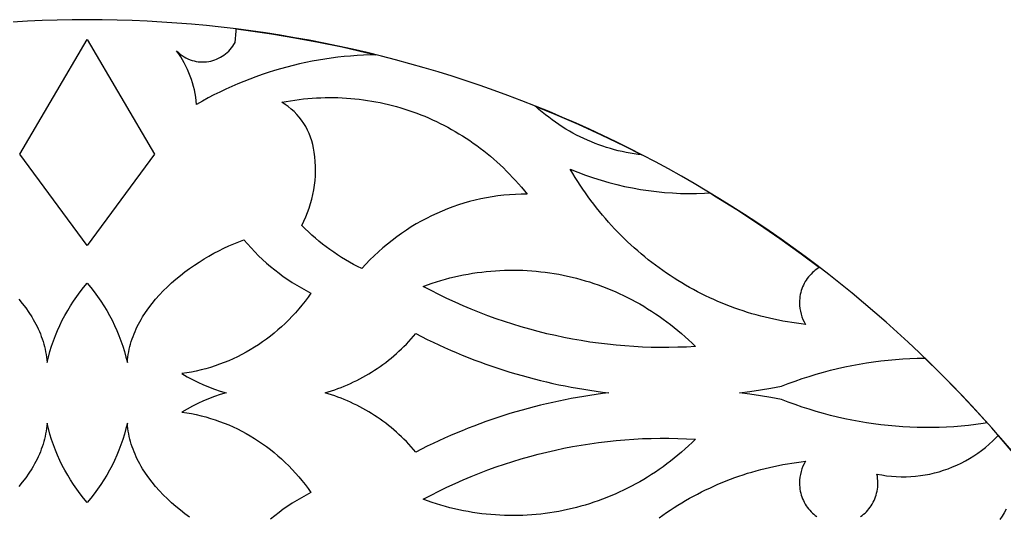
# Model space of a CAD drawing. Extents: x 1908 to 3442, y -299 to 721.
# Drawn here: x 3222.5 to 3283.7, y 261.6 to 292.4 of the extents above; entities that cross this region are included whole.
import ezdxf

# ---------------------------------------------------------------- set-up
doc = ezdxf.new("R2010")
doc.units = 0
doc.layers.add('BITMAP_LAYER', color=18, linetype='CONTINUOUS')

msp = doc.modelspace()

# ---------------------------------------------------------------- linework, layer by layer
at = {"layer": 'BITMAP_LAYER'}
msp.add_lwpolyline([(3226.678, 292.446, 0.414214), (3151.678, 217.446, 0.414214), (3226.678, 142.446, 0.414214), (3301.678, 217.446, 0.414214)], format="xyb", close=True, dxfattribs=at)
for points in [[(3236.673, 291.777), (3238.13, 291.567), (3239.592, 291.326), (3241.059, 291.055), (3242.528, 290.752), (3244, 290.419), (3244.609, 290.267), (3244.257, 290.26), (3243.853, 290.244), (3243.45, 290.221), (3243.048, 290.191), (3242.647, 290.154), (3242.246, 290.11), (3241.847, 290.058), (3241.448, 290), (3241.051, 289.935), (3240.655, 289.862), (3240.26, 289.783), (3239.867, 289.697), (3239.475, 289.604), (3239.085, 289.504), (3238.696, 289.397), (3238.31, 289.283), (3237.925, 289.163), (3237.542, 289.035), (3237.161, 288.901), (3236.782, 288.76), (3236.405, 288.612), (3236.031, 288.458), (3235.659, 288.297), (3235.289, 288.129), (3234.922, 287.954), (3234.558, 287.773), (3234.196, 287.585), (3233.837, 287.391), (3233.481, 287.19), (3233.457, 287.416), (3233.426, 287.64), (3233.387, 287.863), (3233.34, 288.084), (3233.287, 288.303), (3233.226, 288.519), (3233.158, 288.733), (3233.083, 288.945), (3233.001, 289.154), (3232.912, 289.359), (3232.816, 289.562), (3232.713, 289.761), (3232.604, 289.956), (3232.488, 290.148), (3232.366, 290.336), (3232.236, 290.52), (3232.347, 290.413), (3232.46, 290.315), (3232.577, 290.227), (3232.696, 290.148), (3232.818, 290.078), (3232.942, 290.016), (3233.068, 289.964), (3233.195, 289.919), (3233.323, 289.884), (3233.452, 289.856), (3233.582, 289.836), (3233.712, 289.825), (3233.842, 289.821), (3233.971, 289.825), (3234.1, 289.836), (3234.227, 289.854), (3234.353, 289.88), (3234.478, 289.913), (3234.6, 289.953), (3234.721, 289.999), (3234.838, 290.052), (3234.953, 290.112), (3235.064, 290.178), (3235.172, 290.25), (3235.276, 290.328), (3235.375, 290.411), (3235.47, 290.501), (3235.561, 290.596), (3235.646, 290.697), (3235.725, 290.803), (3235.799, 290.914), (3235.867, 291.03), (3235.898, 291.268), (3235.921, 291.506), (3235.935, 291.743), (3235.938, 291.869)], [(3230.853, 284.099), (3226.678, 278.423), (3222.502, 284.099), (3226.678, 291.21)], [(3241.993, 287.614), (3242.259, 287.608), (3242.525, 287.597), (3242.79, 287.582), (3243.054, 287.562), (3243.318, 287.538), (3243.581, 287.509), (3243.843, 287.476), (3244.105, 287.438), (3244.365, 287.396), (3244.625, 287.349), (3244.884, 287.297), (3245.142, 287.242), (3245.398, 287.182), (3245.654, 287.117), (3245.908, 287.048), (3246.162, 286.975), (3246.414, 286.897), (3246.664, 286.816), (3246.913, 286.729), (3247.161, 286.639), (3247.408, 286.544), (3247.652, 286.445), (3247.896, 286.342), (3248.137, 286.235), (3248.377, 286.123), (3248.615, 286.008), (3248.851, 285.888), (3249.086, 285.764), (3249.318, 285.636), (3249.549, 285.504), (3249.778, 285.368), (3250.004, 285.228), (3250.229, 285.084), (3250.451, 284.936), (3250.671, 284.784), (3250.888, 284.628), (3251.104, 284.468), (3251.317, 284.304), (3251.527, 284.136), (3251.735, 283.964), (3251.941, 283.789), (3252.144, 283.61), (3252.344, 283.427), (3252.542, 283.24), (3252.736, 283.049), (3252.928, 282.854), (3253.118, 282.656), (3253.304, 282.454), (3253.487, 282.249), (3253.667, 282.04), (3253.844, 281.827), (3254.018, 281.61), (3253.653, 281.607), (3253.289, 281.594), (3252.926, 281.572), (3252.565, 281.539), (3252.206, 281.497), (3251.848, 281.446), (3251.492, 281.385), (3251.139, 281.314), (3250.787, 281.234), (3250.439, 281.145), (3250.093, 281.047), (3249.75, 280.939), (3249.41, 280.822), (3249.073, 280.697), (3248.739, 280.562), (3248.409, 280.419), (3248.082, 280.267), (3247.76, 280.106), (3247.441, 279.936), (3247.127, 279.758), (3246.817, 279.572), (3246.511, 279.377), (3246.211, 279.174), (3245.915, 278.962), (3245.624, 278.743), (3245.338, 278.515), (3245.057, 278.279), (3244.782, 278.036), (3244.513, 277.784), (3244.25, 277.525), (3243.992, 277.258), (3243.741, 276.984), (3243.484, 277.112), (3243.229, 277.247), (3242.977, 277.387), (3242.729, 277.532), (3242.483, 277.682), (3242.241, 277.838), (3242.002, 277.998), (3241.766, 278.164), (3241.533, 278.335), (3241.304, 278.511), (3241.079, 278.692), (3240.857, 278.878), (3240.639, 279.068), (3240.424, 279.264), (3240.214, 279.464), (3240.007, 279.669), (3240.141, 279.931), (3240.264, 280.198), (3240.375, 280.469), (3240.476, 280.744), (3240.565, 281.023), (3240.643, 281.304), (3240.71, 281.589), (3240.765, 281.876), (3240.809, 282.166), (3240.841, 282.457), (3240.862, 282.749), (3240.871, 283.043), (3240.868, 283.337), (3240.854, 283.631), (3240.828, 283.925), (3240.789, 284.219), (3240.75, 284.46), (3240.698, 284.697), (3240.634, 284.93), (3240.556, 285.157), (3240.467, 285.379), (3240.367, 285.595), (3240.255, 285.804), (3240.131, 286.007), (3239.997, 286.202), (3239.853, 286.389), (3239.698, 286.567), (3239.534, 286.737), (3239.36, 286.897), (3239.177, 287.047), (3238.985, 287.187), (3238.784, 287.316), (3239.052, 287.368), (3239.32, 287.414), (3239.587, 287.455), (3239.855, 287.492), (3240.123, 287.524), (3240.391, 287.551), (3240.659, 287.573), (3240.926, 287.591), (3241.193, 287.603), (3241.46, 287.611), (3241.727, 287.615)], [(3255.74, 286.587), (3257.187, 285.96), (3258.627, 285.301), (3260.058, 284.608), (3261.151, 284.051), (3260.913, 284.08), (3260.665, 284.115), (3260.418, 284.156), (3260.172, 284.203), (3259.927, 284.254), (3259.683, 284.311), (3259.44, 284.374), (3259.199, 284.441), (3258.958, 284.514), (3258.719, 284.592), (3258.481, 284.675), (3258.245, 284.764), (3258.011, 284.857), (3257.778, 284.956), (3257.547, 285.06), (3257.318, 285.169), (3257.091, 285.284), (3256.866, 285.403), (3256.643, 285.528), (3256.423, 285.658), (3256.204, 285.793), (3255.988, 285.933), (3255.775, 286.078), (3255.564, 286.228), (3255.356, 286.383), (3255.15, 286.543), (3254.948, 286.708), (3254.748, 286.879), (3254.551, 287.054), (3254.517, 287.086)], [(3257.176, 282.967), (3257.652, 282.79), (3258.132, 282.626), (3258.615, 282.474), (3259.1, 282.335), (3259.587, 282.209), (3260.077, 282.096), (3260.569, 281.995), (3261.062, 281.908), (3261.556, 281.833), (3262.052, 281.771), (3262.549, 281.721), (3263.047, 281.684), (3263.545, 281.66), (3264.043, 281.649), (3264.542, 281.651), (3265.04, 281.665), (3265.384, 281.684), (3265.67, 281.514), (3267.04, 280.66), (3268.393, 279.775), (3269.731, 278.858), (3271.051, 277.912), (3272.182, 277.063), (3272.118, 277.025), (3272.019, 276.959), (3271.923, 276.889), (3271.831, 276.814), (3271.743, 276.735), (3271.659, 276.651), (3271.578, 276.564), (3271.501, 276.472), (3271.429, 276.377), (3271.361, 276.278), (3271.298, 276.176), (3271.239, 276.07), (3271.186, 275.962), (3271.137, 275.85), (3271.093, 275.735), (3271.055, 275.618), (3271.022, 275.499), (3270.995, 275.377), (3270.974, 275.252), (3270.958, 275.126), (3270.949, 274.998), (3270.945, 274.869), (3270.952, 274.69), (3270.97, 274.512), (3271, 274.337), (3271.042, 274.165), (3271.095, 273.997), (3271.16, 273.833), (3271.236, 273.675), (3271.322, 273.522), (3271.038, 273.554), (3270.755, 273.591), (3270.473, 273.632), (3270.192, 273.677), (3269.912, 273.726), (3269.634, 273.78), (3269.356, 273.838), (3269.08, 273.899), (3268.805, 273.965), (3268.531, 274.035), (3268.259, 274.109), (3267.988, 274.187), (3267.718, 274.269), (3267.45, 274.355), (3267.183, 274.445), (3266.918, 274.539), (3266.654, 274.636), (3266.392, 274.738), (3266.132, 274.843), (3265.873, 274.952), (3265.616, 275.065), (3265.361, 275.182), (3265.107, 275.302), (3264.855, 275.426), (3264.606, 275.554), (3264.358, 275.686), (3264.112, 275.821), (3263.867, 275.96), (3263.625, 276.102), (3263.385, 276.248), (3263.147, 276.397), (3262.911, 276.55), (3262.678, 276.707), (3262.446, 276.867), (3262.217, 277.03), (3261.99, 277.197), (3261.765, 277.367), (3261.543, 277.541), (3261.322, 277.718), (3261.105, 277.898), (3260.89, 278.082), (3260.677, 278.268), (3260.467, 278.459), (3260.259, 278.652), (3260.054, 278.848), (3259.852, 279.048), (3259.652, 279.251), (3259.455, 279.457), (3259.261, 279.666), (3259.069, 279.878), (3258.881, 280.093), (3258.695, 280.311), (3258.512, 280.532), (3258.332, 280.757), (3258.155, 280.984), (3257.981, 281.214), (3257.81, 281.447), (3257.642, 281.683), (3257.478, 281.921), (3257.316, 282.163), (3257.158, 282.407), (3257.003, 282.654), (3256.851, 282.904), (3256.702, 283.157)], [(3253.458, 276.89), (3253.741, 276.881), (3254.023, 276.867), (3254.304, 276.849), (3254.585, 276.825), (3254.866, 276.796), (3255.145, 276.763), (3255.425, 276.724), (3255.703, 276.68), (3255.98, 276.632), (3256.257, 276.579), (3256.533, 276.52), (3256.808, 276.457), (3257.081, 276.389), (3257.354, 276.316), (3257.625, 276.238), (3257.895, 276.156), (3258.164, 276.068), (3258.431, 275.976), (3258.697, 275.879), (3258.961, 275.777), (3259.224, 275.67), (3259.485, 275.559), (3259.745, 275.443), (3260.003, 275.322), (3260.258, 275.197), (3260.512, 275.066), (3260.764, 274.932), (3261.014, 274.792), (3261.262, 274.648), (3261.508, 274.499), (3261.752, 274.345), (3261.993, 274.187), (3262.232, 274.024), (3262.468, 273.857), (3262.702, 273.685), (3262.934, 273.509), (3263.163, 273.328), (3263.389, 273.142), (3263.613, 272.952), (3263.834, 272.758), (3264.052, 272.559), (3264.267, 272.355), (3264.479, 272.147), (3263.929, 272.118), (3263.38, 272.098), (3262.831, 272.088), (3262.282, 272.088), (3261.734, 272.097), (3261.186, 272.115), (3260.639, 272.144), (3260.093, 272.181), (3259.549, 272.229), (3259.005, 272.286), (3258.462, 272.352), (3257.921, 272.427), (3257.381, 272.513), (3256.843, 272.607), (3256.307, 272.711), (3255.772, 272.824), (3255.239, 272.946), (3254.709, 273.078), (3254.18, 273.219), (3253.654, 273.369), (3253.13, 273.529), (3252.608, 273.698), (3252.089, 273.875), (3251.573, 274.062), (3251.06, 274.258), (3250.549, 274.463), (3250.042, 274.677), (3249.538, 274.901), (3249.037, 275.133), (3248.54, 275.374), (3248.046, 275.624), (3247.556, 275.883), (3247.831, 275.983), (3248.108, 276.078), (3248.385, 276.168), (3248.663, 276.252), (3248.942, 276.331), (3249.222, 276.405), (3249.502, 276.474), (3249.783, 276.537), (3250.065, 276.595), (3250.346, 276.648), (3250.629, 276.696), (3250.911, 276.738), (3251.194, 276.776), (3251.477, 276.808), (3251.76, 276.835), (3252.043, 276.857), (3252.327, 276.873), (3252.61, 276.885), (3252.893, 276.892), (3253.176, 276.893)], [(3247.457, 272.767), (3247.812, 272.591), (3248.169, 272.419), (3248.528, 272.251), (3248.888, 272.087), (3249.25, 271.927), (3249.613, 271.772), (3249.978, 271.621), (3250.344, 271.474), (3250.712, 271.331), (3251.081, 271.192), (3251.452, 271.058), (3251.823, 270.928), (3252.196, 270.802), (3252.571, 270.68), (3252.946, 270.563), (3253.323, 270.45), (3253.701, 270.341), (3254.08, 270.236), (3254.46, 270.136), (3254.841, 270.04), (3255.223, 269.948), (3255.606, 269.861), (3255.99, 269.778), (3256.375, 269.699), (3256.76, 269.625), (3257.147, 269.555), (3257.534, 269.49), (3257.922, 269.428), (3258.311, 269.372), (3258.701, 269.319), (3259.091, 269.271), (3258.701, 269.222), (3258.311, 269.17), (3257.922, 269.113), (3257.534, 269.052), (3257.147, 268.986), (3256.76, 268.916), (3256.375, 268.842), (3255.99, 268.763), (3255.606, 268.68), (3255.223, 268.593), (3254.841, 268.501), (3254.46, 268.405), (3254.08, 268.305), (3253.701, 268.201), (3253.323, 268.092), (3252.946, 267.979), (3252.571, 267.861), (3252.196, 267.74), (3251.823, 267.614), (3251.452, 267.483), (3251.081, 267.349), (3250.712, 267.211), (3250.344, 267.068), (3249.978, 266.921), (3249.613, 266.769), (3249.25, 266.614), (3248.888, 266.455), (3248.528, 266.291), (3248.169, 266.123), (3247.812, 265.951), (3247.457, 265.775), (3247.103, 265.595), (3246.961, 265.76), (3246.816, 265.923), (3246.668, 266.083), (3246.518, 266.24), (3246.365, 266.393), (3246.21, 266.544), (3246.052, 266.691), (3245.892, 266.835), (3245.73, 266.976), (3245.565, 267.114), (3245.398, 267.248), (3245.229, 267.379), (3245.057, 267.507), (3244.884, 267.631), (3244.708, 267.752), (3244.531, 267.87), (3244.351, 267.984), (3244.17, 268.095), (3243.987, 268.202), (3243.802, 268.306), (3243.615, 268.406), (3243.426, 268.503), (3243.236, 268.596), (3243.044, 268.686), (3242.851, 268.772), (3242.656, 268.854), (3242.46, 268.933), (3242.262, 269.008), (3242.062, 269.079), (3241.862, 269.147), (3241.66, 269.21), (3241.457, 269.271), (3241.66, 269.331), (3241.862, 269.395), (3242.062, 269.463), (3242.262, 269.534), (3242.46, 269.609), (3242.656, 269.688), (3242.851, 269.77), (3243.044, 269.856), (3243.236, 269.945), (3243.426, 270.039), (3243.615, 270.135), (3243.802, 270.236), (3243.987, 270.34), (3244.17, 270.447), (3244.351, 270.558), (3244.531, 270.672), (3244.708, 270.789), (3244.884, 270.91), (3245.057, 271.035), (3245.229, 271.163), (3245.398, 271.294), (3245.565, 271.428), (3245.73, 271.565), (3245.892, 271.706), (3246.052, 271.85), (3246.21, 271.998), (3246.365, 272.148), (3246.518, 272.302), (3246.668, 272.458), (3246.816, 272.618), (3246.961, 272.781), (3247.103, 272.947)], [(3278.742, 271.427), (3279.711, 270.479), (3280.854, 269.311), (3281.972, 268.118), (3282.614, 267.401), (3282.35, 267.361), (3281.897, 267.3), (3281.444, 267.248), (3280.99, 267.204), (3280.535, 267.169), (3280.081, 267.143), (3279.626, 267.125), (3279.172, 267.115), (3278.717, 267.114), (3278.263, 267.122), (3277.809, 267.138), (3277.355, 267.162), (3276.902, 267.195), (3276.45, 267.237), (3275.999, 267.286), (3275.548, 267.345), (3275.098, 267.411), (3274.65, 267.486), (3274.203, 267.57), (3273.757, 267.662), (3273.312, 267.762), (3272.869, 267.871), (3272.427, 267.988), (3271.988, 268.113), (3271.55, 268.247), (3271.114, 268.388), (3270.68, 268.539), (3270.249, 268.697), (3269.819, 268.864), (3269.169, 268.985), (3268.517, 269.093), (3267.864, 269.188), (3267.209, 269.271), (3267.864, 269.353), (3268.517, 269.449), (3269.169, 269.557), (3269.819, 269.677), (3270.249, 269.844), (3270.68, 270.003), (3271.114, 270.153), (3271.55, 270.295), (3271.988, 270.429), (3272.427, 270.554), (3272.869, 270.671), (3273.312, 270.779), (3273.757, 270.88), (3274.203, 270.972), (3274.65, 271.055), (3275.098, 271.13), (3275.548, 271.197), (3275.999, 271.255), (3276.45, 271.305), (3276.902, 271.346), (3277.355, 271.379), (3277.809, 271.404), (3278.263, 271.42), (3278.717, 271.427)], [(3262.831, 266.453), (3263.38, 266.443), (3263.929, 266.424), (3264.479, 266.394), (3264.267, 266.186), (3264.052, 265.983), (3263.834, 265.784), (3263.613, 265.589), (3263.389, 265.399), (3263.163, 265.214), (3262.934, 265.033), (3262.702, 264.856), (3262.468, 264.684), (3262.232, 264.517), (3261.993, 264.354), (3261.752, 264.196), (3261.508, 264.043), (3261.262, 263.894), (3261.014, 263.75), (3260.764, 263.61), (3260.512, 263.475), (3260.258, 263.345), (3260.003, 263.219), (3259.745, 263.099), (3259.485, 262.982), (3259.224, 262.871), (3258.961, 262.764), (3258.697, 262.663), (3258.431, 262.566), (3258.164, 262.473), (3257.895, 262.386), (3257.625, 262.303), (3257.354, 262.225), (3257.081, 262.152), (3256.808, 262.084), (3256.533, 262.021), (3256.257, 261.963), (3255.98, 261.91), (3255.703, 261.861), (3255.425, 261.817), (3255.145, 261.779), (3254.866, 261.745), (3254.585, 261.717), (3254.304, 261.693), (3254.023, 261.674), (3253.741, 261.661), (3253.458, 261.652), (3253.176, 261.648), (3252.893, 261.65), (3252.61, 261.657), (3252.327, 261.668), (3252.043, 261.685), (3251.76, 261.707), (3251.477, 261.734), (3251.194, 261.766), (3250.911, 261.803), (3250.629, 261.846), (3250.346, 261.893), (3250.065, 261.946), (3249.783, 262.004), (3249.502, 262.068), (3249.222, 262.136), (3248.942, 262.21), (3248.663, 262.289), (3248.385, 262.374), (3248.108, 262.463), (3247.831, 262.558), (3247.556, 262.658), (3248.046, 262.917), (3248.54, 263.168), (3249.037, 263.409), (3249.538, 263.641), (3250.042, 263.864), (3250.549, 264.078), (3251.06, 264.283), (3251.573, 264.479), (3252.089, 264.666), (3252.608, 264.844), (3253.13, 265.013), (3253.654, 265.172), (3254.18, 265.322), (3254.709, 265.463), (3255.239, 265.595), (3255.772, 265.718), (3256.307, 265.831), (3256.843, 265.935), (3257.381, 266.029), (3257.921, 266.114), (3258.462, 266.19), (3259.005, 266.256), (3259.549, 266.313), (3260.093, 266.36), (3260.639, 266.398), (3261.186, 266.426), (3261.734, 266.445), (3262.282, 266.454)]]:
    msp.add_lwpolyline(points, close=True, dxfattribs=at)
for points in [[(3222.424, 275.095), (3222.646, 274.826), (3222.856, 274.551), (3223.053, 274.269), (3223.237, 273.982), (3223.324, 273.836), (3223.408, 273.689), (3223.487, 273.54), (3223.563, 273.39), (3223.635, 273.239), (3223.704, 273.086), (3223.768, 272.931), (3223.828, 272.776), (3223.884, 272.619), (3223.935, 272.461), (3223.982, 272.302), (3224.025, 272.141), (3224.063, 271.979), (3224.096, 271.816), (3224.125, 271.652), (3224.149, 271.487), (3224.168, 271.32), (3224.181, 271.152), (3224.266, 271.494), (3224.361, 271.832), (3224.465, 272.166), (3224.58, 272.497), (3224.704, 272.823), (3224.837, 273.145), (3224.981, 273.462), (3225.133, 273.775), (3225.295, 274.083), (3225.466, 274.385), (3225.646, 274.682), (3225.835, 274.973), (3226.032, 275.258), (3226.239, 275.537), (3226.454, 275.81), (3226.678, 276.076), (3226.902, 275.81), (3227.117, 275.537), (3227.323, 275.258), (3227.521, 274.973), (3227.71, 274.682), (3227.89, 274.385), (3228.061, 274.083), (3228.222, 273.775), (3228.375, 273.462), (3228.518, 273.145), (3228.652, 272.823), (3228.776, 272.497), (3228.89, 272.166), (3228.995, 271.832), (3229.089, 271.494), (3229.174, 271.152), (3229.188, 271.32), (3229.207, 271.487), (3229.231, 271.652), (3229.259, 271.816), (3229.293, 271.979), (3229.331, 272.141), (3229.373, 272.302), (3229.421, 272.461), (3229.472, 272.619), (3229.528, 272.776), (3229.588, 272.931), (3229.652, 273.086), (3229.72, 273.239), (3229.792, 273.39), (3229.868, 273.54), (3229.948, 273.689), (3230.031, 273.836), (3230.118, 273.982), (3230.302, 274.269), (3230.5, 274.551), (3230.71, 274.826), (3230.932, 275.095), (3231.164, 275.357), (3231.407, 275.612), (3231.66, 275.861), (3231.922, 276.103), (3232.191, 276.337), (3232.468, 276.565), (3232.752, 276.784), (3233.042, 276.996), (3233.337, 277.201), (3233.636, 277.397), (3233.94, 277.585), (3234.246, 277.765), (3234.555, 277.936), (3234.865, 278.098), (3235.177, 278.252), (3235.488, 278.397), (3235.799, 278.533), (3236.109, 278.659), (3236.416, 278.776), (3236.636, 278.519), (3236.861, 278.269), (3237.093, 278.024), (3237.33, 277.787), (3237.573, 277.555), (3237.821, 277.331), (3238.075, 277.113), (3238.334, 276.902), (3238.598, 276.697), (3238.867, 276.5), (3239.141, 276.31), (3239.42, 276.127), (3239.703, 275.951), (3239.991, 275.783), (3240.283, 275.622), (3240.579, 275.469), (3240.4, 275.213), (3240.214, 274.964), (3240.023, 274.72), (3239.826, 274.482), (3239.624, 274.249), (3239.416, 274.023), (3239.203, 273.802), (3238.985, 273.588), (3238.762, 273.379), (3238.534, 273.177), (3238.302, 272.981), (3238.065, 272.792), (3237.823, 272.609), (3237.577, 272.432), (3237.327, 272.263), (3237.073, 272.099), (3236.815, 271.943), (3236.553, 271.794), (3236.288, 271.651), (3236.019, 271.515), (3235.746, 271.387), (3235.47, 271.266), (3235.191, 271.152), (3234.909, 271.045), (3234.624, 270.946), (3234.336, 270.854), (3234.046, 270.77), (3233.753, 270.693), (3233.457, 270.625), (3233.16, 270.564), (3232.86, 270.51), (3232.558, 270.465), (3232.886, 270.275), (3233.218, 270.097), (3233.556, 269.93), (3233.898, 269.774), (3234.594, 269.499), (3234.948, 269.379), (3235.305, 269.271), (3234.948, 269.163), (3234.594, 269.043), (3233.898, 268.767), (3233.556, 268.612), (3233.218, 268.445), (3232.886, 268.266), (3232.558, 268.076), (3232.86, 268.031), (3233.16, 267.978), (3233.457, 267.917), (3233.753, 267.848), (3234.046, 267.772), (3234.336, 267.687), (3234.624, 267.596), (3234.909, 267.496), (3235.191, 267.39), (3235.47, 267.276), (3235.746, 267.154), (3236.019, 267.026), (3236.288, 266.89), (3236.553, 266.748), (3236.815, 266.598), (3237.073, 266.442), (3237.327, 266.279), (3237.577, 266.109), (3237.823, 265.933), (3238.065, 265.75), (3238.302, 265.56), (3238.534, 265.364), (3238.762, 265.162), (3238.985, 264.954), (3239.203, 264.739), (3239.416, 264.519), (3239.624, 264.292), (3239.826, 264.06), (3240.023, 263.822), (3240.214, 263.578), (3240.4, 263.328), (3240.579, 263.073), (3240.283, 262.92), (3239.991, 262.759), (3239.703, 262.591), (3239.42, 262.415), (3239.141, 262.232), (3238.867, 262.042), (3238.598, 261.844), (3238.334, 261.64), (3238.075, 261.429)], [(3233.042, 261.545), (3232.752, 261.757), (3232.468, 261.977), (3232.191, 262.204), (3231.922, 262.439), (3231.66, 262.68), (3231.407, 262.929), (3231.164, 263.185), (3230.932, 263.447), (3230.71, 263.716), (3230.5, 263.991), (3230.302, 264.272), (3230.118, 264.559), (3230.031, 264.705), (3229.948, 264.853), (3229.868, 265.001), (3229.792, 265.151), (3229.72, 265.303), (3229.652, 265.456), (3229.588, 265.61), (3229.528, 265.766), (3229.472, 265.922), (3229.421, 266.081), (3229.373, 266.24), (3229.331, 266.401), (3229.293, 266.562), (3229.259, 266.725), (3229.231, 266.89), (3229.207, 267.055), (3229.188, 267.221), (3229.174, 267.389), (3229.089, 267.048), (3228.995, 266.71), (3228.89, 266.375), (3228.776, 266.045), (3228.652, 265.718), (3228.518, 265.396), (3228.375, 265.079), (3228.222, 264.767), (3228.061, 264.459), (3227.89, 264.157), (3227.71, 263.86), (3227.521, 263.569), (3227.323, 263.284), (3227.117, 263.005), (3226.902, 262.732), (3226.678, 262.466), (3226.454, 262.732), (3226.239, 263.005), (3226.032, 263.284), (3225.835, 263.569), (3225.646, 263.86), (3225.466, 264.157), (3225.295, 264.459), (3225.133, 264.767), (3224.981, 265.079), (3224.837, 265.396), (3224.704, 265.718), (3224.58, 266.045), (3224.465, 266.375), (3224.361, 266.71), (3224.266, 267.048), (3224.181, 267.389), (3224.168, 267.221), (3224.149, 267.055), (3224.125, 266.89), (3224.096, 266.725), (3224.063, 266.562), (3224.025, 266.401), (3223.982, 266.24), (3223.935, 266.081), (3223.884, 265.922), (3223.828, 265.766), (3223.768, 265.61), (3223.704, 265.456), (3223.635, 265.303), (3223.563, 265.151), (3223.487, 265.001), (3223.408, 264.853), (3223.324, 264.705), (3223.237, 264.559), (3223.053, 264.272), (3222.856, 263.991), (3222.646, 263.716), (3222.424, 263.447)], [(3274.741, 261.582), (3274.837, 261.653), (3274.928, 261.728), (3275.017, 261.807), (3275.101, 261.89), (3275.182, 261.978), (3275.258, 262.069), (3275.331, 262.165), (3275.399, 262.263), (3275.462, 262.366), (3275.521, 262.471), (3275.574, 262.58), (3275.623, 262.692), (3275.667, 262.806), (3275.705, 262.923), (3275.738, 263.043), (3275.765, 263.165), (3275.786, 263.289), (3275.802, 263.415), (3275.811, 263.543), (3275.814, 263.673), (3275.811, 263.815), (3275.799, 263.955), (3275.781, 264.093), (3275.755, 264.227), (3276.056, 264.17), (3276.358, 264.125), (3276.66, 264.091), (3276.961, 264.069), (3277.262, 264.059), (3277.562, 264.06), (3277.861, 264.072), (3278.158, 264.095), (3278.453, 264.129), (3278.747, 264.174), (3279.038, 264.229), (3279.327, 264.296), (3279.613, 264.373), (3279.896, 264.46), (3280.176, 264.558), (3280.452, 264.666), (3280.724, 264.784), (3280.992, 264.912), (3281.255, 265.05), (3281.514, 265.197), (3281.768, 265.355), (3282.017, 265.522), (3282.26, 265.698), (3282.497, 265.883), (3282.728, 266.078), (3282.953, 266.282), (3283.172, 266.495), (3283.298, 266.627), (3284.125, 265.662)], [(3262.217, 261.511), (3262.446, 261.675), (3262.678, 261.835), (3262.911, 261.991), (3263.147, 262.144), (3263.385, 262.294), (3263.625, 262.439), (3263.867, 262.582), (3264.112, 262.721), (3264.358, 262.856), (3264.606, 262.987), (3264.855, 263.115), (3265.107, 263.239), (3265.361, 263.36), (3265.616, 263.476), (3265.873, 263.589), (3266.132, 263.698), (3266.392, 263.804), (3266.654, 263.905), (3266.918, 264.003), (3267.183, 264.097), (3267.45, 264.187), (3267.718, 264.272), (3267.988, 264.354), (3268.259, 264.432), (3268.531, 264.506), (3268.805, 264.576), (3269.08, 264.642), (3269.356, 264.704), (3269.634, 264.762), (3269.912, 264.815), (3270.192, 264.864), (3270.473, 264.91), (3270.755, 264.951), (3271.038, 264.987), (3271.322, 265.02), (3271.236, 264.867), (3271.16, 264.708), (3271.095, 264.544), (3271.042, 264.376), (3271, 264.204), (3270.97, 264.029), (3270.952, 263.852), (3270.945, 263.673), (3270.949, 263.543), (3270.958, 263.415), (3270.974, 263.289), (3270.995, 263.165), (3271.022, 263.043), (3271.055, 262.923), (3271.093, 262.806), (3271.137, 262.692), (3271.186, 262.58), (3271.239, 262.471), (3271.298, 262.366), (3271.361, 262.263), (3271.429, 262.165), (3271.501, 262.069), (3271.578, 261.978), (3271.659, 261.89), (3271.743, 261.807), (3271.831, 261.728), (3271.923, 261.653), (3272.019, 261.582)], [(3283.785, 262.038), (3283.661, 261.822), (3283.534, 261.61), (3283.403, 261.4)]]:
    msp.add_lwpolyline(points, dxfattribs=at)

doc.saveas('drawing.dxf')
